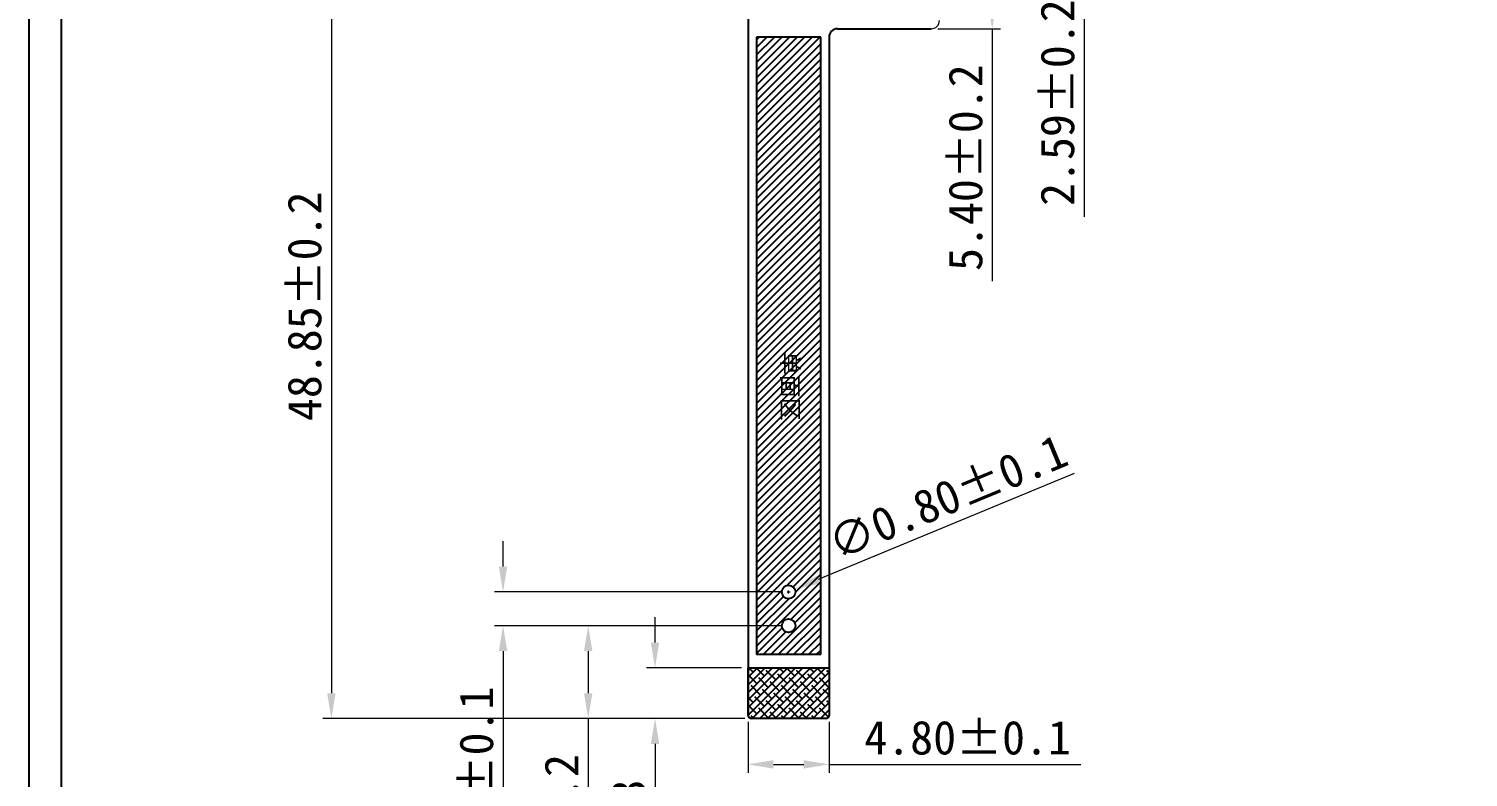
# Model space of a CAD drawing. Header units: millimetres. Extents: x 1055 to 1298, y 435 to 601.
# Drawn here: x 1054.7 to 1140, y 490.6 to 535 of the extents above; entities that cross this region are included whole.
import ezdxf

# ---------------------------------------------------------------- set-up
doc = ezdxf.new("R2010")
doc.units = ezdxf.units.MM
for name, color, linetype in [('DWG', 7, 'Continuous'), ('FPC', 33, 'Continuous'), ('FRAME', 154, 'Continuous')]:
    doc.layers.add(name, color=color, linetype=linetype)
doc.styles.add('宋体', font='SimSun.ttf')
doc.styles.add('工程', font='gbenor.shx', dxfattribs={"width": 1.25, "bigfont": 'gbcbig.shx'})
doc.dimstyles.new('标准', dxfattribs={"dimtxt": 2, "dimasz": 1.8, "dimexe": 0.5, "dimexo": 0.4, "dimgap": 0.1, "dimtad": 1, "dimzin": 1, "dimdsep": 46, "dimtxsty": '工程', "dimblk": 'CLOSEDBLANK', "dimcen": 0.09, "dimclrd": 3, "dimclre": 3, "dimclrt": 3, "dimadec": 0, "dimazin": 0, "dimtfac": 1, "dimtofl": 0, "dimtmove": 0, "dimatfit": 3, "dimldrblk": 'CLOSEDBLANK', "dimfxl": 1, "dimtolj": 1, "dimlwd": 0, "dimlwe": 0, "dimarcsym": 0})

# ---------------------------------------------------------------- blocks, each defined once
blk = doc.blocks.new('*D95')
at = {"color": 7, "lineweight": 0, "transparency": 16777216}
for p, q in [((1097.318, 493.893), (1097.318, 490.876)), ((1102.118, 493.893), (1102.118, 490.876)), ((1098.818, 491.376), (1100.618, 491.376)), ((1102.118, 491.376), (1117.029, 491.376))]:
    blk.add_line(p, q, dxfattribs=at)
at = {"color": 7, "transparency": 16777216}
for points in [[(1098.818, 491.626), (1098.818, 491.126), (1097.318, 491.376)], [(1100.618, 491.626), (1100.618, 491.126), (1102.118, 491.376)]]:
    blk.add_solid(points, dxfattribs=at)
at = {"layer": 'Defpoints', "color": 0, "transparency": 16777216}
for p in [(1097.318, 494.293), (1102.118, 494.293), (1102.118, 491.376)]:
    blk.add_point(p, dxfattribs=at)
at = {"color": 7, "transparency": 16777216, "insert": (1110.323, 492.948), "char_height": 2, "attachment_point": 5, "style": '宋体'}
blk.add_mtext('\\A1;4.80±0.1', dxfattribs=at)
blk = doc.blocks.new('_ClosedBlank')
at = {"color": 0, "linetype": 'ByBlock', "lineweight": -2}
for p, q in [((-1, 0.167), (0, 0)), ((-1, 0.167), (-1, -0.167)), ((0, 0), (-1, -0.167))]:
    blk.add_line(p, q, dxfattribs=at)
blk = doc.blocks.new('*D96')
at = {"color": 7, "lineweight": 0, "transparency": 16777216}
for p, q in [((1091.805, 498.593), (1091.805, 500.093)), ((1096.918, 497.093), (1091.305, 497.093)), ((1097.118, 494.093), (1091.305, 494.093)), ((1091.805, 492.593), (1091.805, 477.638))]:
    blk.add_line(p, q, dxfattribs=at)
at = {"color": 7, "transparency": 16777216}
for points in [[(1091.555, 498.593), (1092.055, 498.593), (1091.805, 497.093)], [(1091.555, 492.593), (1092.055, 492.593), (1091.805, 494.093)]]:
    blk.add_solid(points, dxfattribs=at)
at = {"layer": 'Defpoints', "color": 0, "transparency": 16777216}
for p in [(1097.318, 497.093), (1091.805, 494.093), (1097.518, 494.093)]:
    blk.add_point(p, dxfattribs=at)
at = {"color": 7, "transparency": 16777216, "insert": (1090.233, 484.366), "char_height": 2, "attachment_point": 5, "rotation": 90, "style": '宋体'}
blk.add_mtext('\\A1;3.00±0.3', dxfattribs=at)
blk = doc.blocks.new('*D97')
at = {"color": 7, "lineweight": 0, "transparency": 16777216}
for p, q in [((1099.318, 499.593), (1087.345, 499.593)), ((1087.845, 498.093), (1087.845, 495.593)), ((1097.118, 494.093), (1087.345, 494.093)), ((1087.845, 494.093), (1087.845, 479.138))]:
    blk.add_line(p, q, dxfattribs=at)
at = {"color": 7, "transparency": 16777216}
for points in [[(1087.595, 498.093), (1088.095, 498.093), (1087.845, 499.593)], [(1087.595, 495.593), (1088.095, 495.593), (1087.845, 494.093)]]:
    blk.add_solid(points, dxfattribs=at)
at = {"layer": 'Defpoints', "color": 0, "transparency": 16777216}
for p in [(1099.718, 499.593), (1087.845, 494.093), (1097.518, 494.093)]:
    blk.add_point(p, dxfattribs=at)
at = {"color": 7, "transparency": 16777216, "insert": (1086.272, 485.866), "char_height": 2, "attachment_point": 5, "rotation": 90, "style": '宋体'}
blk.add_mtext('\\A1;5.50±0.2', dxfattribs=at)
blk = doc.blocks.new('*D98')
at = {"color": 7, "lineweight": 0, "transparency": 16777216}
for p, q in [((1082.8, 503.093), (1082.8, 504.593)), ((1099.318, 501.593), (1082.3, 501.593)), ((1099.318, 499.593), (1082.3, 499.593)), ((1082.8, 498.093), (1082.8, 483.184))]:
    blk.add_line(p, q, dxfattribs=at)
at = {"color": 7, "transparency": 16777216}
for points in [[(1082.55, 503.093), (1083.05, 503.093), (1082.8, 501.593)], [(1082.55, 498.093), (1083.05, 498.093), (1082.8, 499.593)]]:
    blk.add_solid(points, dxfattribs=at)
at = {"layer": 'Defpoints', "color": 0, "transparency": 16777216}
for p in [(1099.718, 501.593), (1082.8, 499.593), (1099.718, 499.593)]:
    blk.add_point(p, dxfattribs=at)
at = {"color": 7, "transparency": 16777216, "insert": (1081.228, 489.867), "char_height": 2, "attachment_point": 5, "rotation": 90, "style": '宋体'}
blk.add_mtext('\\A1;2.00±0.1', dxfattribs=at)
blk = doc.blocks.new('*D99')
at = {"color": 7, "lineweight": 0, "transparency": 16777216}
for p, q in [((1095.208, 542.947), (1072.128, 542.947)), ((1072.628, 541.447), (1072.628, 495.593)), ((1097.118, 494.093), (1072.128, 494.093))]:
    blk.add_line(p, q, dxfattribs=at)
at = {"color": 7, "transparency": 16777216}
for points in [[(1072.378, 541.447), (1072.878, 541.447), (1072.628, 542.947)], [(1072.378, 495.593), (1072.878, 495.593), (1072.628, 494.093)]]:
    blk.add_solid(points, dxfattribs=at)
at = {"layer": 'Defpoints', "color": 0, "transparency": 16777216}
for p in [(1095.608, 542.947), (1072.628, 494.093), (1097.518, 494.093)]:
    blk.add_point(p, dxfattribs=at)
at = {"color": 7, "transparency": 16777216, "insert": (1071.049, 518.52), "char_height": 2, "attachment_point": 5, "rotation": 90, "style": '宋体'}
blk.add_mtext('\\A1;48.85±0.2', dxfattribs=at)
blk = doc.blocks.new('*D100')
at = {"color": 7, "lineweight": 0, "transparency": 16777216}
for p, q in [((1116.628, 508.612), (1101.472, 502.322)), ((1099.628, 501.593), (1099.808, 501.593)), ((1099.718, 501.503), (1099.718, 501.683))]:
    blk.add_line(p, q, dxfattribs=at)
at = {"color": 7, "transparency": 16777216}
blk.add_solid([(1101.377, 502.553), (1101.568, 502.091), (1100.087, 501.747)], dxfattribs=at)
at = {"layer": 'Defpoints', "color": 0, "transparency": 16777216}
for p in [(1100.087, 501.747), (1099.348, 501.44)]:
    blk.add_point(p, dxfattribs=at)
at = {"color": 7, "transparency": 16777216, "insert": (1109.14, 507.206), "char_height": 2, "attachment_point": 5, "rotation": 22.54069, "style": '宋体'}
blk.add_mtext('\\A1;∅0.80±0.1', dxfattribs=at)
blk = doc.blocks.new('*D104')
at = {"color": 7, "lineweight": 0, "transparency": 16777216}
for p, q in [((1117.234, 544.447), (1117.234, 545.947)), ((1109.324, 542.947), (1117.734, 542.947)), ((1108.757, 540.361), (1117.734, 540.361)), ((1117.234, 538.861), (1117.234, 523.813))]:
    blk.add_line(p, q, dxfattribs=at)
at = {"color": 7, "transparency": 16777216}
for points in [[(1116.984, 544.447), (1117.484, 544.447), (1117.234, 542.947)], [(1116.984, 538.861), (1117.484, 538.861), (1117.234, 540.361)]]:
    blk.add_solid(points, dxfattribs=at)
at = {"layer": 'Defpoints', "color": 0, "transparency": 16777216}
for p in [(1108.924, 542.947), (1108.357, 540.361), (1117.234, 540.361)]:
    blk.add_point(p, dxfattribs=at)
at = {"color": 7, "transparency": 16777216, "insert": (1115.656, 530.587), "char_height": 2, "attachment_point": 5, "rotation": 90, "style": '宋体'}
blk.add_mtext('\\A1;2.59±0.2', dxfattribs=at)
blk = doc.blocks.new('*D105')
at = {"color": 7, "lineweight": 0, "transparency": 16777216}
for p, q in [((1108.757, 540.361), (1112.282, 540.361)), ((1111.782, 538.861), (1111.782, 536.464)), ((1108.557, 534.964), (1112.282, 534.964)), ((1111.782, 534.964), (1111.782, 520.008))]:
    blk.add_line(p, q, dxfattribs=at)
at = {"color": 7, "transparency": 16777216}
for points in [[(1111.532, 538.861), (1112.032, 538.861), (1111.782, 540.361)], [(1111.532, 536.464), (1112.032, 536.464), (1111.782, 534.964)]]:
    blk.add_solid(points, dxfattribs=at)
at = {"layer": 'Defpoints', "color": 0, "transparency": 16777216}
for p in [(1108.357, 540.361), (1108.157, 534.964), (1111.782, 534.964)]:
    blk.add_point(p, dxfattribs=at)
at = {"color": 7, "transparency": 16777216, "insert": (1110.21, 526.736), "char_height": 2, "attachment_point": 5, "rotation": 90, "style": '宋体'}
blk.add_mtext('\\A1;5.40±0.2', dxfattribs=at)

msp = doc.modelspace()

# ---------------------------------------------------------------- hatches: boundary and pattern name
h = msp.add_hatch()
h.set_pattern_fill('ANSI31', color=256, scale=0.1, style=0)
edge = h.paths.add_edge_path(flags=16)
edge.add_arc((1099.718, 499.593), 0.4, 0, 360)
edge = h.paths.add_edge_path(flags=16)
edge.add_arc((1099.718, 501.593), 0.4, 0, 360)
h.paths.add_polyline_path([(1101.621, 534.464), (1097.821, 534.464), (1097.821, 497.881), (1101.621, 497.881)])
h.paths.add_polyline_path([(1100.563, 516.079), (1100.563, 511.478), (1098.745, 511.478), (1098.745, 516.079)], flags=24)
h = msp.add_hatch()
h.set_pattern_fill('ANSI38', color=22, scale=0.1, style=0)
h.paths.add_polyline_path([(1102.118, 497.093), (1097.318, 497.093), (1097.318, 494.293, 0.414214), (1097.518, 494.093), (1101.918, 494.093, 0.414214), (1102.118, 494.293)])

# ---------------------------------------------------------------- linework, layer by layer
at = {"color": 30, "linetype": 'Continuous'}
msp.add_line((1102.618, 534.964), (1108.157, 534.964), dxfattribs=at)
for p, q in [((1097.821, 534.464), (1097.821, 497.881)), ((1101.621, 534.464), (1097.821, 534.464)), ((1101.621, 497.881), (1101.621, 534.464)), ((1101.621, 497.881), (1097.821, 497.881))]:
    msp.add_line(p, q)
at = {"color": 22}
msp.add_lwpolyline([(1097.318, 497.093), (1102.118, 497.093), (1102.118, 494.293, -0.414214), (1101.918, 494.093), (1097.518, 494.093, -0.414214), (1097.318, 494.293)], format="xyb", close=True, dxfattribs=at)
at = {"color": 30}
msp.add_arc((1102.618, 534.464), 0.5, 90, 180, dxfattribs=at)
at = {"layer": 'DWG', "color": 30, "lineweight": 0}
msp.add_arc((1108.157, 535.464), 0.5, 270, 0, dxfattribs=at)
at = {"layer": 'FPC', "color": 30}
for p, q in [((1097.318, 540.361), (1097.318, 494.293)), ((1102.118, 534.464), (1102.118, 494.293)), ((1101.918, 494.093), (1097.518, 494.093))]:
    msp.add_line(p, q, dxfattribs=at)
for centre in [(1099.718, 501.593), (1099.718, 499.593)]:
    msp.add_circle(centre, 0.4, dxfattribs=at)
for centre, start, end in [((1097.518, 494.293), 180, 270), ((1101.918, 494.293), 270, 0)]:
    msp.add_arc(centre, 0.2, start, end, dxfattribs=at)
at = {"layer": 'FRAME', "color": 7}
for points in [[(1298.37, 600.875), (1054.702, 600.875), (1054.702, 435.096), (1298.37, 435.096)], [(1296.423, 437.043), (1056.649, 437.043), (1056.649, 598.927), (1296.423, 598.927)]]:
    msp.add_lwpolyline(points, close=True, dxfattribs=at)

# ---------------------------------------------------------------- texts
at = {"color": 6, "linetype": 'ByBlock', "insert": (1100.313, 515.829), "char_height": 1, "width": 4.83133, "attachment_point": 1, "rotation": 270, "style": '宋体'}
msp.add_mtext('单面区', dxfattribs=at)

# ---------------------------------------------------------------- dimensions: what is measured, and where the dimension line sits
for base, p1, p2, override, picture, middle in [((1117.234, 540.361), (1108.924, 542.947), (1108.357, 540.361), {"dimasz": 1.5, "dimgap": 0.5, "dimtxsty": '宋体', "dimsah": 1, "dimclrd": 7, "dimclre": 7, "dimclrt": 7, "dimtol": 1, "dimtp": 0.2, "dimtm": 0.2}, '*D104', (1117.234, 530.587)), ((1082.8, 499.593), (1099.718, 501.593), (1099.718, 499.593), {"dimasz": 1.5, "dimgap": 0.5, "dimtxsty": '宋体', "dimsah": 1, "dimclrd": 7, "dimclre": 7, "dimclrt": 7, "dimtol": 1, "dimtp": 0.1, "dimtm": 0.1}, '*D98', (1082.8, 489.867)), ((1091.805, 494.093), (1097.318, 497.093), (1097.518, 494.093), {"dimasz": 1.5, "dimgap": 0.5, "dimtxsty": '宋体', "dimsah": 1, "dimclrd": 7, "dimclre": 7, "dimclrt": 7, "dimtol": 1, "dimlim": 0, "dimtp": 0.3, "dimtm": 0.3}, '*D96', (1091.805, 484.366)), ((1087.845, 494.093), (1099.718, 499.593), (1097.518, 494.093), {"dimasz": 1.5, "dimgap": 0.5, "dimtxsty": '宋体', "dimsah": 1, "dimclrd": 7, "dimclre": 7, "dimclrt": 7, "dimtol": 1, "dimtp": 0.2, "dimtm": 0.2}, '*D97', (1087.845, 485.866))]:
    dim = msp.add_linear_dim(base=base, p1=p1, p2=p2, angle=90, dimstyle='标准', override=override)
    dim.commit()
    dim.dimension.update_dxf_attribs({"geometry": picture, "text_midpoint": middle, "dimtype": 160})
for base, p1, p2, override, picture, middle in [((1072.628, 494.093), (1095.608, 542.947), (1097.518, 494.093), {"dimasz": 1.5, "dimgap": 0.5, "dimtxsty": '宋体', "dimsah": 1, "dimclrd": 7, "dimclre": 7, "dimclrt": 7, "dimtol": 1, "dimlim": 0, "dimtp": 0.2, "dimtm": 0.2}, '*D99', (1071.049, 518.52)), ((1111.782, 534.964), (1108.357, 540.361), (1108.157, 534.964), {"dimasz": 1.5, "dimgap": 0.5, "dimtxsty": '宋体', "dimsah": 1, "dimclrd": 7, "dimclre": 7, "dimclrt": 7, "dimtol": 1, "dimtp": 0.2, "dimtm": 0.2}, '*D105', (1110.21, 526.736))]:
    dim = msp.add_linear_dim(base=base, p1=p1, p2=p2, angle=90, dimstyle='标准', override=override)
    dim.commit()
    dim.dimension.update_dxf_attribs({"geometry": picture, "text_midpoint": middle})
dim = msp.add_diameter_dim_2p(p1=(1099.348, 501.44), p2=(1100.087, 501.747), dimstyle='标准', override={"dimasz": 1.5, "dimgap": 0.5, "dimtxsty": '宋体', "dimsah": 1, "dimclrd": 7, "dimclre": 7, "dimclrt": 7, "dimtol": 1, "dimtp": 0.1, "dimtm": 0.1})
dim.commit()
dim.dimension.update_dxf_attribs({"geometry": '*D100', "text_midpoint": (1109.14, 507.206)})
dim = msp.add_linear_dim(base=(1102.118, 491.376), p1=(1097.318, 494.293), p2=(1102.118, 494.293), dimstyle='标准', override={"dimasz": 1.5, "dimgap": 0.5, "dimtxsty": '宋体', "dimsah": 1, "dimclrd": 7, "dimclre": 7, "dimclrt": 7, "dimtol": 1, "dimlim": 0, "dimtp": 0.1, "dimtm": 0.1})
dim.commit()
dim.dimension.update_dxf_attribs({"geometry": '*D95', "text_midpoint": (1110.323, 492.948)})

doc.saveas('drawing.dxf')
